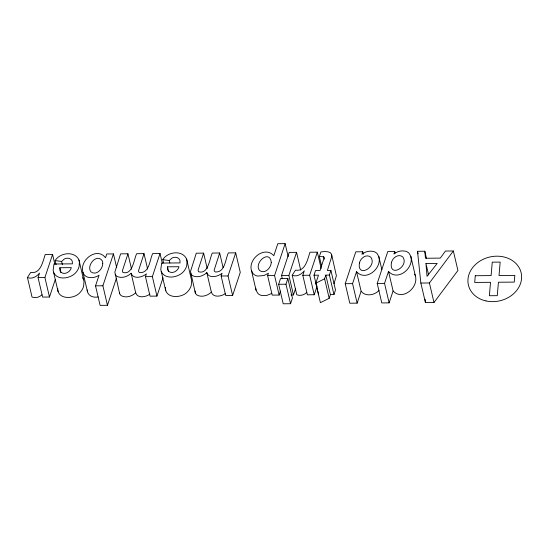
<?xml version="1.0" encoding="UTF-8"?>
<svg xmlns="http://www.w3.org/2000/svg" width="549" height="549" viewBox="0 0 549 549"><rect width="100%" height="100%" fill="white"/><g stroke="black" fill="none" stroke-linecap="round" stroke-linejoin="round"><path stroke-width="0.82" d="M57.72 288.307C57.336 300.07 74.602 299.418 80.202 292.315A16.566 13.752 -13.2 0 0 83.626 286.173L84.004 281.575L78.967 260.006C74.739 250.584 59.896 252.595 55.147 260.583L56.101 264.645M165.373 287.381C164.981 299.143 182.247 298.498 187.847 291.395A16.566 13.752 -13.2 0 0 191.278 285.247L191.656 280.649L186.612 259.087C182.385 249.665 167.541 251.668 162.792 259.656L163.554 262.909M59.868 267.74L59.93 270.609L60.809 272.201C64.631 275.296 70.347 272.029 71.343 267.644L59.868 267.74L61.014 272.62M167.514 266.821L167.582 269.683L168.461 271.275C172.276 274.37 177.993 271.103 178.995 266.718L167.514 266.821L168.66 271.693M318.585 294.717L314.007 275.207L315.531 270.575L320.033 270.54L324.136 257.865L323.697 256.747L319.346 256.534L321.632 266.292M314.007 275.207L318.482 275.173L315.826 283.174L320.403 302.677L329.18 298.313L324.603 278.803L325.818 275.111L329.4 275.076L330.923 270.444L327.369 270.479L331.809 256.28L331.541 254.269L330.347 252.766L328.137 251.833L324.809 251.545L320.897 251.909L319.346 256.534M329.18 298.313L330.395 294.614L325.818 275.111M330.395 294.614L333.97 294.587L335.494 289.954L330.923 270.444M278.638 284.272L280.505 278.618L287.841 278.556L292.418 298.066L290.551 303.721L283.215 303.782L278.638 284.272L285.974 284.21L287.841 278.556M333.991 283.792L336.386 275.783L331.541 254.269M55.284 279.51L49.472 297.03L42.623 297.084L38.046 277.581L39.535 273.1C36.749 276.627 31.959 279.455 27.45 277.54L30.703 272.414C40.667 274.232 42.904 261.283 45.224 254.489L52.56 254.427L54.845 264.179M49.472 297.03L44.901 277.519L52.56 254.427M82.933 272.304C83.695 275.179 86.371 277.142 89.247 277.526A11.721 9.731 -13.2 0 0 99.074 275.186L95.526 285.844L100.103 305.354L107.467 305.292L102.889 285.782L113.451 253.906L106.781 253.961L105.504 257.769C96.926 246.336 79.145 260.267 82.933 272.304L87.504 291.807C88.265 294.683 90.949 296.645 93.824 297.036A11.721 9.731 -13.2 0 0 98.196 296.947M107.467 305.292L116.443 278.192M115.112 274.274L116.326 275.975C121.013 278.899 127.402 276.902 131.122 273.244L135.699 292.754C131.98 296.412 125.591 298.409 120.904 295.479L119.689 293.777L114.851 272.084L120.608 253.844L127.944 253.782L122.358 270.89L122.907 272.393C132.769 275.447 133.901 259.018 136.667 253.707L144.003 253.638L147.626 269.085M144.003 253.638L138.52 270.732A2.354 1.956 -13.2 0 0 139.947 272.654C149.568 272.97 149.671 259.759 152.691 253.569L160.027 253.501L162.319 263.259M163.019 277.787L156.945 296.103L150.042 296.165L145.464 276.655L146.398 273.848C142.465 277.314 133.229 279.702 131.122 273.244M156.945 296.103L152.368 276.6L160.027 253.501M190.784 273.622L191.999 275.324C196.686 278.254 203.068 276.25 206.795 272.592L211.365 292.102C207.646 295.76 201.257 297.757 196.569 294.834L195.355 293.132L190.517 271.432L196.281 253.192L203.617 253.13L198.031 270.245L198.573 271.741C208.435 274.795 209.574 258.373 212.333 253.055L219.669 252.993L223.1 267.624M219.669 252.993L214.185 270.081A2.354 1.956 -13.2 0 0 215.613 272.002C225.234 272.325 225.337 259.114 228.363 252.917L235.699 252.856L240.277 272.359L232.611 295.458L225.708 295.513L221.137 276.01L222.064 273.203C218.131 276.669 208.901 279.05 206.795 272.592M232.611 295.458L228.034 275.948L235.699 252.856M251.49 270.691L253.171 273.779A8.489 7.048 -13.2 0 0 257.804 276.078L264.042 275.509L268.399 273.237L267.61 275.605L272.187 295.115L279.139 295.053L274.562 275.55L285.13 243.646L277.794 243.708L273.821 255.69C264.755 245.458 247.86 258.847 251.49 270.691L256.067 290.195L257.742 293.29A8.489 7.048 -13.2 0 0 262.374 295.588L266.56 295.54L271.844 293.427M282.303 278.741L281.541 275.488L289.206 252.396L296.542 252.334L300.735 270.211M279.139 295.053L280.457 291.066M291.011 294.95L293.454 294.93L288.877 275.426L296.542 252.334M293.454 294.93L295.568 288.561M317.144 285.995L314.241 294.751L307.385 294.813L302.808 275.303L304.297 270.829C301.511 274.356 296.721 277.183 292.212 275.269L295.465 270.142C305.429 271.954 307.666 259.011 309.986 252.217L317.322 252.156L321.138 268.406M314.241 294.751L309.663 275.248L317.322 252.156M357.145 303.144L352.568 283.641L356.534 271.7L361.112 291.21L357.145 303.144L349.809 303.206L345.232 283.703L355.793 251.819L362.752 251.765L363.321 254.201M362.752 251.765L361.921 254.262C364.859 251.881 368.708 250.749 372.462 251.291A8.612 7.151 -13.2 0 1 377.094 253.535L378.796 256.548L381.85 269.552M389.124 302.87L384.547 283.366L388.514 271.426L393.091 290.936L389.124 302.87L381.788 302.931L377.211 283.428L387.779 251.545L394.731 251.49L395.108 253.116M394.731 251.49L393.901 253.988C396.838 251.607 400.688 250.474 404.441 251.017A8.612 7.151 -13.2 0 1 409.074 253.261L410.776 256.273L415.353 275.776C418.894 287.607 402.307 301.243 393.091 290.936M433.991 302.485L429.414 282.982L453.35 250.982L445.424 251.051L440.319 258.119L425.468 258.25L424.816 251.229L417.508 251.291L420.85 283.051L425.427 302.561L433.991 302.485L457.921 270.492L453.35 250.982M62.401 264.714L61.632 261.461L64.288 259.032A5.813 4.824 -13.2 0 1 69.634 258.538L71.26 259.581L72.283 261.2L72.413 263.843L54.008 264L53.136 270.28L58.098 291.745M169.854 262.978L169.284 260.535L171.94 258.105A5.813 4.824 -13.2 0 1 177.286 257.611L178.912 258.654L179.928 260.274L180.065 262.916L161.66 263.074L160.788 269.36L165.743 290.819M379.126 290.27C374.837 295.266 365.428 296.995 361.112 291.21M41.964 294.813C39.329 297.229 35.438 298.478 32.027 297.043L27.45 277.54M306.726 292.542C304.091 294.957 300.207 296.206 296.789 294.772L292.212 275.269M149.891 294.099C146.013 297.105 137.49 298.752 135.699 292.754M225.557 293.447C221.679 296.46 213.156 298.1 211.365 292.102M315.826 283.174L324.603 278.803M425.955 263.534L437.176 263.438L427.026 276.319L425.955 263.534L428.625 274.919M38.046 277.581L44.901 277.519M145.464 276.655L152.368 276.6M221.137 276.01L228.034 275.948M267.61 275.605L274.562 275.55M281.541 275.488L288.877 275.426M302.808 275.303L309.663 275.248M95.526 285.844L102.889 285.782M345.232 283.703L352.568 283.641M377.211 283.428L384.547 283.366M420.85 283.051L429.414 282.982M162.792 259.656L169.284 260.535M55.147 260.583L61.632 261.461M388.514 271.426C397.73 281.74 414.317 268.097 410.776 256.273M356.534 271.7C365.751 282.014 382.337 268.372 378.796 256.548M82.625 277.698L83.537 279.516M161.173 271.316C164.865 279.976 177.951 277.739 183.277 271.885A16.566 13.752 -13.2 0 0 186.701 265.743L187.079 261.139L186.612 259.087M53.521 272.235C57.213 280.896 70.306 278.659 75.625 272.812A16.566 13.752 -13.2 0 0 79.056 266.67L79.427 262.065L78.967 260.006M414.68 274.129L415.353 275.776M424.816 251.229L426.532 258.545M417.508 251.291L418.077 253.734M329.4 275.076L333.97 294.587M323.697 256.747L324.267 259.19M285.13 243.646L288.177 256.651M285.974 284.21L290.551 303.721M203.617 253.13L207.241 268.571M127.944 253.782L131.568 269.223M113.451 253.906L116.697 267.72M87.188 289.899L87.504 291.807M255.752 288.184L256.067 290.195M195.094 290.943L195.355 293.132M119.51 292.322L119.689 293.777M425.077 299.219L425.427 302.561M475.283 275.728L474.707 282.44L490.525 282.303L489.365 295.733L497.277 295.664L498.437 282.234L514.255 282.104L514.832 275.385L499.014 275.523L500.166 262.093L492.261 262.161L491.101 275.591L475.283 275.728M102.752 263.383C102.814 269.003 96.363 276.037 90.921 271.824C85.939 265.352 97.358 252.492 102.546 261.283L102.752 263.383M359.437 262.95C356.884 278.631 377.643 266.835 370.801 257.2C366.382 253.528 360.446 258.208 359.437 262.95M391.416 262.676C388.864 278.357 409.623 266.56 402.781 256.925C398.361 253.254 392.425 257.934 391.416 262.676M271.281 262.374C271.076 267.905 264.851 274.569 259.451 270.396C253.611 262.793 269.847 248.951 271.281 262.374M485.947 300.934A27.073 22.475 -13.2 0 0 521.145 272.805A27.073 22.475 -13.2 0 0 477.218 262.998A27.073 22.475 -13.2 0 0 485.947 300.934"/></g></svg>
